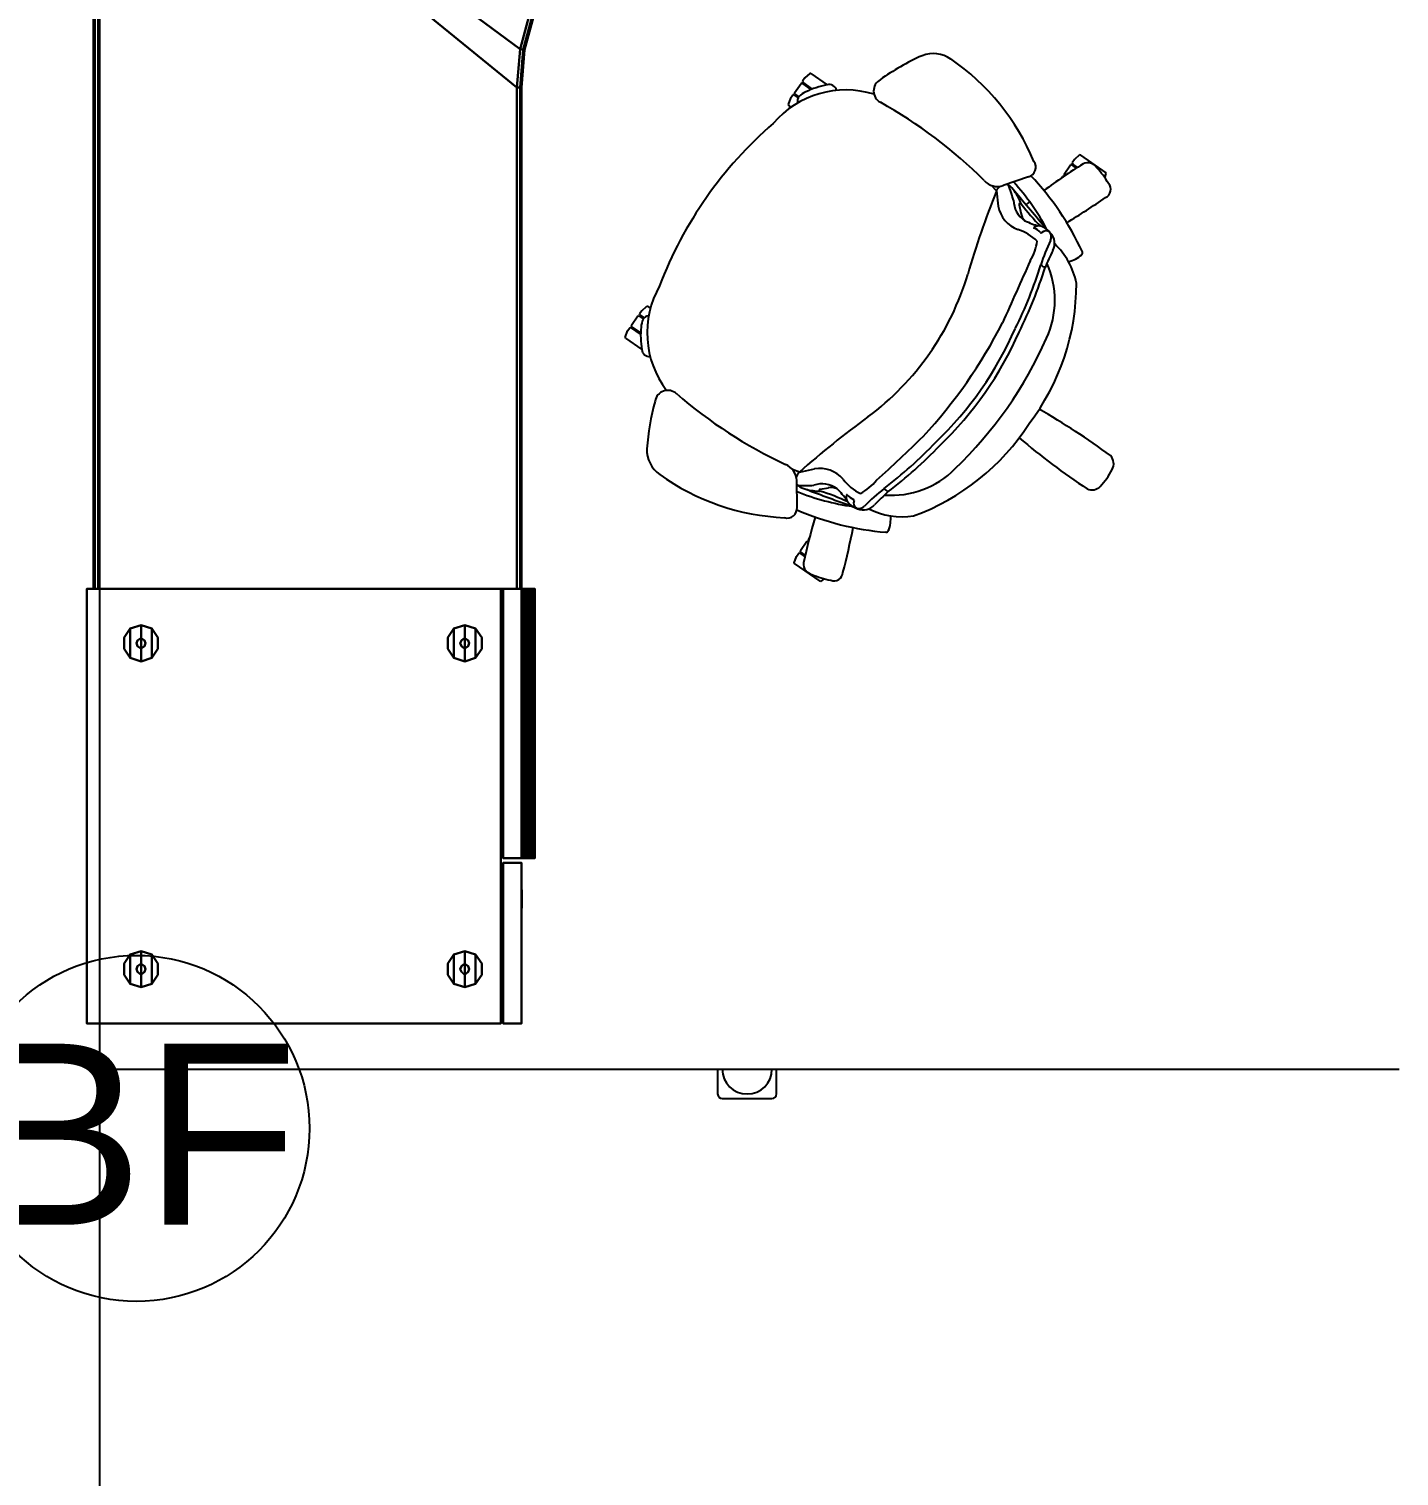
# Model space of a CAD drawing. Header units: inches. Extents: x 23 to 6400, y -2214 to 4412.
# Drawn here: x 1860.8 to 1936.5, y 1270 to 1350 of the extents above; entities that cross this region are included whole.
import ezdxf
from ezdxf.enums import TextEntityAlignment as Align

# ---------------------------------------------------------------- set-up
doc = ezdxf.new("R2010")
doc.units = ezdxf.units.IN
doc.header["$LTSCALE"] = 96
doc.header["$MEASUREMENT"] = 0
doc.layers.add('A-FURN-EXIST', color=33, linetype='Continuous')
doc.layers.add('A-Powr-Exst', color=15, linetype='Continuous')
doc.styles.add('OTJ_Title1', font='swiss.ttf')

# ---------------------------------------------------------------- blocks, each defined once
blk = doc.blocks.new('A$C39A66B45')
blk.add_circle((16.79, 9.555), 9.555)
at = {"color": 0, "linetype": 'ByBlock', "lineweight": -2, "style": 'OTJ_Title1', "flags": 8}
blk.add_attdef('CODE', text='', height=8, dxfattribs=at).set_placement((16.79, 9.233), align=Align.MIDDLE)
blk = doc.blocks.new('A$C1C1D4BE0 (5)')
at = {"color": 0}
for p, q in [((246.566, 95.647, -27.25), (246.566, 23.647, -27.25)), ((286.94, 66.365), (286.308, 65.462)), ((286.94, 66.365), (286.978, 66.381)), ((286.978, 66.381), (287.332, 66.244)), ((287.145, 65.523), (287.522, 66.062)), ((287.226, 65.521), (287.577, 66.021)), ((287.332, 66.244), (287.512, 66.117)), ((287.512, 66.117), (287.522, 66.062)), ((287.577, 66.021), (287.632, 66.031)), ((288.148, 65.671), (287.632, 66.031)), ((288.157, 65.615), (287.994, 65.381)), ((288.214, 65.577), (288.047, 65.338)), ((288.148, 65.671), (288.157, 65.615)), ((288.214, 65.577), (288.27, 65.587)), ((288.45, 65.461), (288.27, 65.587)), ((287.15, 65.531), (287.163, 65.523)), ((287.546, 65.5), (287.545, 65.501)), ((288.45, 65.461), (288.7, 65.176)), ((288.593, 64.986), (288.697, 65.134)), ((288.7, 65.176), (288.697, 65.134)), ((244.941, 61.022, -27.25), (244.941, 58.272, -27.25)), ((246.566, 61.272, -27.25), (245.191, 61.272, -27.25)), ((246.566, 61.272, -27.25), (246.566, 61.022, -27.25)), ((245.191, 58.022, -27.25), (246.566, 58.022, -27.25)), ((246.566, 58.272, -27.25), (246.566, 58.022, -27.25)), ((274.49, 57.039), (273.503, 55.63)), ((274.49, 57.039), (274.528, 57.056)), ((274.528, 57.056), (274.881, 56.918)), ((274.881, 56.918), (275.062, 56.792)), ((275.062, 56.792), (275.071, 56.736)), ((277.59, 56.89), (279.067, 56.904)), ((279.528, 56.759), (279.674, 57.137)), ((279.528, 56.759), (279.72, 55.932)), ((299.692, 57.214), (299.796, 57.363)), ((299.834, 57.38), (299.796, 57.363)), ((300.187, 57.242), (299.834, 57.38)), ((300.187, 57.242), (300.368, 57.116)), ((300.377, 57.06), (300.21, 56.821)), ((300.432, 57.02), (300.269, 56.786)), ((300.377, 57.06), (300.368, 57.116)), ((300.488, 57.03), (300.432, 57.02)), ((300.488, 57.03), (301.003, 56.669)), ((274.872, 56.451), (275.071, 56.736)), ((274.944, 56.435), (275.126, 56.696)), ((275.126, 56.696), (275.182, 56.706)), ((275.697, 56.345), (275.182, 56.706)), ((275.707, 56.289), (275.687, 56.26)), ((275.697, 56.345), (275.707, 56.289)), ((275.739, 56.247), (275.819, 56.261)), ((275.897, 56.206), (275.819, 56.261)), ((278.593, 56.404), (278.593, 56.404)), ((300.533, 56.406), (300.535, 56.405)), ((300.663, 56.113), (301.013, 56.613)), ((300.698, 56.045), (300.686, 56.054)), ((300.692, 56.037), (301.07, 56.575)), ((301.553, 56.133), (300.921, 55.23)), ((301.013, 56.613), (301.003, 56.669)), ((301.125, 56.585), (301.07, 56.575)), ((301.306, 56.459), (301.125, 56.585)), ((301.556, 56.174), (301.306, 56.459)), ((301.553, 56.133), (301.556, 56.174)), ((273.501, 55.588), (273.503, 55.63)), ((273.648, 55.39), (273.501, 55.588)), ((278.602, 55.616), (278.671, 55.16)), ((276.216, 51.97), (276.216, 51.978)), ((276.307, 51.836), (276.29, 51.844)), ((295.062, 45.882), (294.219, 45.78)), ((295.062, 45.882), (295.367, 46.149)), ((295.048, 44.882), (295.048, 44.882)), ((295.848, 44.106), (295.356, 45.499)), ((294.305, 44.621), (293.853, 44.53)), ((295.784, 42.281), (295.862, 42.227)), ((295.877, 42.146), (295.862, 42.227)), ((295.927, 42.131), (295.907, 42.102)), ((295.983, 42.141), (295.927, 42.131)), ((295.983, 42.141), (296.498, 41.78)), ((296.326, 41.464), (296.508, 41.724)), ((296.365, 41.402), (296.564, 41.686)), ((296.508, 41.724), (296.498, 41.78)), ((296.62, 41.696), (296.564, 41.686)), ((296.8, 41.57), (296.62, 41.696)), ((297.051, 41.285), (296.8, 41.57)), ((297.048, 41.244), (296.061, 39.834)), ((297.048, 41.244), (297.051, 41.285)), ((295.786, 39.888), (296.023, 39.818)), ((296.023, 39.818), (296.061, 39.834))]:
    blk.add_line(p, q, dxfattribs=at)
at = {"color": 0, "linetype": 'Continuous'}
for p, q in [((287.546, 65.5), (287.545, 65.501)), ((287.545, 65.501), (287.545, 65.501)), ((287.545, 65.501), (287.545, 65.501)), ((278.593, 56.404), (278.593, 56.404)), ((278.593, 56.404), (278.593, 56.404)), ((278.593, 56.404), (278.593, 56.404)), ((300.533, 56.406), (300.534, 56.406)), ((300.534, 56.406), (300.535, 56.406)), ((300.535, 56.406), (300.535, 56.405)), ((276.216, 51.975), (276.216, 51.978)), ((276.216, 51.973), (276.216, 51.975)), ((276.216, 51.97), (276.216, 51.973)), ((276.296, 51.841), (276.29, 51.844)), ((276.301, 51.838), (276.296, 51.841)), ((276.307, 51.836), (276.301, 51.838)), ((295.048, 44.882), (295.048, 44.882)), ((295.048, 44.882), (295.048, 44.882)), ((295.048, 44.882), (295.048, 44.882))]:
    blk.add_line(p, q, dxfattribs=at)
blk.add_lwpolyline([(328.671, 95.402), (108.566, 95.402), (108.566, 103.357), (328.671, 103.357)], close=True)
at = {"color": 0}
for centre, radius, start, end in [((280.778, 63.5), 1.683, 88.34126, 144.83062), ((279.87, 51.821), 13.395, 74.46352, 85.90435), ((287.231, 59.925), 5.24, 60.28742, 127.37927), ((286.338, 65.046), 0.418, 94.06432, 186.28687), ((287.078, 60.673), 4.85, 84.47333, 99.12498), ((287.478, 64.3), 1.201, 65.59573, 86.76263), ((287.757, 65.039), 0.417, 5.77378, 58.57276), ((289.805, 57.013), 12.799, 144.3542, 177.44649), ((283.344, 64.027), 0.708, 317.60157, 80.77704), ((281.871, 43.575), 22.366, 40.84233, 69.15759), ((303.808, 46.32), 26.353, 139.17109, 154.82623), ((245.191, 61.022, -27.25), 0.25, 90.00001, 180), ((246.566, 59.647, -27.25), 1.375, 90.00001, 270), ((245.191, 58.272, -27.25), 0.25, 180, 270), ((277.547, 57.436), 0.548, 164.40721, 274.41413), ((295.403, 54.204), 5.24, 342.62122, 49.71258), ((291.705, 50.707), 15.541, 156.52746, 175.30846), ((290.808, 51.935), 13.306, 158.17886, 171.89556), ((279.804, 56.131), 1.242, 145.00333, 167.32539), ((279.112, 56.399), 0.55, 115.87667, 126.15539), ((326.914, 57.528), 48.132, 180.81466, 181.8651), ((279.036, 57.896), 0.992, 271.78372, 338.34298), ((279.112, 56.399), 0.55, 40.86539, 74.47459), ((242.817, 23.967), 49.224, 36.10183, 41.77212), ((300.028, 56.447), 0.417, 51.42724, 104.22622), ((299.429, 55.932), 1.201, 23.23737, 44.40427), ((278.169, 54.183), 4.68, 156.29295, 169.56264), ((274.46, 55.939), 0.59, 84.54606, 167.77584), ((269.039, 29.749), 27.332, 72.95501, 78.43902), ((390.441, 13.82), 119.68, 159.15687, 160.47244), ((281.424, 55.61), 2.941, 164.34548, 179.68864), ((277.531, 55.502), 1.356, 322.54906, 19.76931), ((296.158, 54.315), 4.85, 10.87502, 25.52667), ((269.531, 58.205), 9.316, 333.74403, 343.92911), ((278.542, 55.606), 0.0616, 10.12697, 160.47246), ((278.001, 55.003), 0.688, 331.84478, 13.24311), ((278.015, 55.654), 1.728, 310.95658, 9.23553), ((300.52, 55.115), 0.418, 283.71313, 15.93568), ((274.028, 54.848), 0.496, 158.40529, 265.14498), ((285.253, 98.346), 45.413, 255.63553, 258.85296), ((276.017, 57.088), 3.539, 303.4698, 317.06147), ((280.731, 52.248), 2.632, 126.99914, 154.45456), ((278.244, 53.218), 0.8, 155.52848, 229.86447), ((278.401, 53.303), 0.919, 145.42143, 164.43788), ((278.036, 53.503), 0.512, 168.47371, 221.23208), ((277.83, 53.42), 0.348, 67.76181, 147.99196), ((278.401, 53.361), 0.887, 125.43187, 148.50812), ((278.138, 53.782), 0.393, 69.77512, 129.84132), ((277.978, 53.789), 0.0489, 251.03864, 330.39207), ((278.84, 53.423), 0.888, 128.40744, 157.34825), ((278.267, 54.129), 0.023, 334.06067, 73.23223), ((281.224, 51.086), 4.15, 153.65985, 188.69344), ((270.162, 45.458), 10.747, 38.07504, 45.82117), ((280.904, 54.75), 2.891, 208.22249, 231.06484), ((294.823, 62.072), 15.249, 216.64423, 253.35799), ((276.358, 51.969), 0.142, 177.88402, 248.83989), ((267.492, 42.069), 14.691, 41.838, 45.83022), ((283.197, 51.675), 4.942, 175.63993, 225.20449), ((277.904, 52.513), 0.835, 309.5676, 329.22622), ((298.773, 67.61), 25.437, 217.6106, 226.28059), ((333.121, 100.858), 72.512, 221.82647, 224.62008), ((276.948, 65.127), 26.353, 315.17377, 330.82891), ((300.586, 51.954), 0.708, 29.22296, 152.39843), ((290.305, 44.515), 13.395, 24.09565, 35.53648), ((276.948, 53.449), 1.735, 248.3236, 275.7926), ((298.588, 67.392), 25.437, 217.6106, 226.28059), ((289.056, 54.755), 12.685, 199.7991, 237.38189), ((300.403, 70.283), 27.775, 227.13499, 242.96237), ((300.969, 49.362), 1.683, 325.16938, 21.65874), ((295.194, 62.602), 19.649, 223.77742, 246.22258), ((295.379, 62.82), 19.649, 223.77742, 246.22258), ((296.164, 63.986), 22.82, 223.8813, 246.11901), ((291.785, 55.626), 12.799, 292.55351, 325.6458), ((276.804, 0.169), 49.224, 68.22788, 73.89817), ((296.298, 45.809), 0.992, 131.65702, 198.21628), ((294.541, 44.082), 1.728, 100.76447, 159.04342), ((294.866, 45.368), 0.55, 35.52542, 69.13461), ((297.651, 65.257), 22.822, 243.47088, 253.00478), ((-287.258, -1248.179), 1415.763, 65.883562, 66.035768), ((286.671, 54.832), 13.306, 298.10444, 311.82114), ((216.778, 135.42), 119.68, 309.52756, 310.84313), ((294.564, 43.576), 1.356, 90.23069, 147.45094), ((293.334, 47.271), 2.941, 290.31136, 305.65452), ((279.577, 90.673), 48.132, 288.1349, 289.18534), ((294.377, 45.927), 1.242, 302.67461, 324.99667), ((294.866, 45.368), 0.55, 343.84461, 354.12333), ((312.204, 18.513), 40.357, 139.69157, 146.36183), ((289.92, 54.151), 12.685, 232.61811, 270.2009), ((298.535, 67.429), 25.437, 243.71941, 252.3894), ((292.703, 46.487), 2.891, 238.93516, 261.77751), ((285.21, 55.254), 15.541, 294.69154, 313.47254), ((290.411, 45.47), 2.632, 315.54544, 343.00086), ((299.84, 36.983), 9.316, 126.07089, 136.25597), ((296.572, 42.696), 3.539, 152.93853, 166.5302), ((293.934, 43.846), 0.688, 96.75689, 138.15522), ((273.268, 26.788), 27.332, 39.15629, 39.68712), ((294.315, 44.561), 0.0616, 309.52754, 99.87303), ((296.376, 44.252), 0.548, 195.58587, 305.59279), ((247.947, 63.506), 40.357, 323.63817, 330.30843), ((285.374, 29.547), 14.691, 64.16978, 68.162), ((291.627, 42.904), 0.835, 140.77378, 160.4324), ((287.646, 33.216), 10.747, 64.17883, 71.92496), ((292.801, 43.41), 0.0489, 139.60793, 218.96136), ((292.505, 43.145), 0.348, 322.00804, 42.23819), ((292.162, 44.094), 0.888, 312.65175, 341.59256), ((292.255, 43.66), 0.887, 321.49188, 344.56813), ((293.021, 43.798), 0.023, 36.76777, 135.93933), ((292.74, 43.558), 0.393, 340.15868, 40.22488), ((273.268, 26.788), 27.332, 31.56098, 37.04499), ((289.03, 47.591), 4.942, 244.79551, 294.36007), ((289.151, 45.535), 4.15, 281.30656, 316.34015), ((292.174, 43.464), 0.8, 240.13553, 314.47152), ((292.512, 43.367), 0.512, 248.76792, 301.52629), ((292.199, 43.641), 0.919, 305.56212, 324.57857), ((292.834, 42.325), 1.735, 194.2074, 221.6764), ((332.183, 65.485), 45.413, 211.14704, 214.36447), ((279.198, 40.608), 0.648, 156.23818, 224.73449), ((291.647, 41.276), 0.151, 223.70885, 291.22984), ((296.025, 40.84), 0.59, 302.22416, 25.45394), ((281.662, 43.276), 4.28, 226.89021, 242.29755), ((293.106, 43.724), 4.68, 300.43736, 313.70705), ((279.996, 40.06), 0.658, 240.57802, 313.10974), ((295.147, 40.06), 0.496, 204.85502, 311.59471)]:
    blk.add_arc(centre, radius, start, end, dxfattribs=at)
at = {"color": 0, "flags": 1}
for tag, p, height, rotation in [('CAPPN', (246.566, 175.112, 27.25), 0.001, 180), ('CAPMG', (246.566, 175.112, 27.25), 0.001, 180), ('CAPMC', (246.566, 175.112, 27.25), 0.001, 180), ('CAPQT', (246.566, 175.112, 27.25), 0.001, 180), ('CAPDH', (246.566, 175.112, 27.25), 0.001, 180), ('CAPGC', (246.566, 175.112, 27.25), 0.001, 180), ('CAPPN', (345.797, 144.907, 28.25), 0.001, 239.73323), ('CAPMG', (345.797, 144.907, 28.25), 0.001, 239.73323), ('CAPMC', (345.797, 144.907, 28.25), 0.001, 239.73323), ('CAPDH', (345.797, 144.907, 28.25), 0.001, 239.73323), ('CAPGC', (345.797, 144.907, 28.25), 0.001, 239.73323), ('CAPQT', (345.797, 144.907, 28.25), 0.001, 239.73323), ('CAPPN', (246.566, 103.112, 27.25), 0.001, 180), ('CAPMG', (246.566, 103.112, 27.25), 0.001, 180), ('CAPMC', (246.566, 103.112, 27.25), 0.001, 180), ('CAPQT', (246.566, 103.112, 27.25), 0.001, 180), ('CAPDH', (246.566, 103.112, 27.25), 0.001, 180), ('CAPGC', (246.566, 103.112, 27.25), 0.001, 180), ('CAPTG', (272.889, 103.264), 2.5, 180), ('CAPPN', (272.889, 103.264), 0.001, 180), ('CAPMG', (272.889, 103.264), 0.001, 180), ('CAPMC', (272.889, 103.264), 0.001, 180), ('CAPQT', (272.889, 103.264), 0.001, 180), ('CAPDH', (272.889, 103.264), 0.001, 180), ('CAPGC', (272.889, 103.264), 0.001, 180), ('CAPPN', (246.566, 95.647, -27.25), 0.001, 270), ('CAPMG', (246.566, 95.647, -27.25), 0.001, 270), ('CAPMC', (246.566, 95.647, -27.25), 0.001, 270), ('CAPQT', (246.566, 95.647, -27.25), 0.001, 270), ('CAPDH', (246.566, 95.647, -27.25), 0.001, 270), ('CAPGC', (246.566, 95.647, -27.25), 0.001, 270), ('CAPPN', (351.907, 58.005, 28.25), 0.001, 120), ('CAPMG', (351.907, 58.005, 28.25), 0.001, 120), ('CAPMC', (351.907, 58.005, 28.25), 0.001, 120), ('CAPQT', (351.907, 58.005, 28.25), 0.001, 120), ('CAPDH', (351.907, 58.005, 28.25), 0.001, 120), ('CAPGC', (351.907, 58.005, 28.25), 0.001, 120), ('CAPPN', (364.149, 37.203), 0.001, 120.80365), ('CAPMG', (364.149, 37.203), 0.001, 120.80365), ('CAPMC', (364.149, 37.203), 0.001, 120.80365), ('CAPQT', (364.149, 37.203), 0.001, 120.80365), ('CAPDH', (364.149, 37.203), 0.001, 120.80365), ('CAPGC', (364.149, 37.203), 0.001, 120.80365), ('CAPPN', (358.55, 33.971), 0.001, 119.19635), ('CAPMG', (358.55, 33.971), 0.001, 119.19635), ('CAPMC', (358.55, 33.971), 0.001, 119.19635), ('CAPDH', (358.55, 33.971), 0.001, 119.19635), ('CAPGC', (358.55, 33.971), 0.001, 119.19635), ('CAPQT', (358.55, 33.971), 0.001, 119.19635)]:
    blk.add_attdef(tag, p, '', height=height, rotation=rotation, dxfattribs=at)
for tag, p, height in [('CAPTG', (249.083, 96.112), 2.5), ('CAPTG', (273.083, 96.112, 28.25), 2.5), ('CAPPN', (249.083, 96.112), 0.001), ('CAPMG', (249.083, 96.112), 0.001), ('CAPMC', (249.083, 96.112), 0.001), ('CAPQT', (249.083, 96.112), 0.001), ('CAPDH', (249.083, 96.112), 0.001), ('CAPGC', (249.083, 96.112), 0.001), ('CAPPN', (273.083, 96.112, 28.25), 0.001), ('CAPMG', (273.083, 96.112, 28.25), 0.001), ('CAPMC', (273.083, 96.112, 28.25), 0.001), ('CAPQT', (273.083, 96.112, 28.25), 0.001), ('CAPDH', (273.083, 96.112, 28.25), 0.001), ('CAPGC', (273.083, 96.112, 28.25), 0.001)]:
    blk.add_attdef(tag, p, '', height=height, dxfattribs=at)
at = {"color": 0}
mesh = blk.add_polyface(dxfattribs=at)
corners = [(249.083, 96.112, 63.531), (273.083, 96.112, 63.531), (273.083, 96.112, 0.5), (249.083, 96.112, 0.5), (249.083, 73.237, 63.531), (273.083, 73.237, 63.531), (273.083, 73.237, 0.5), (249.083, 73.237, 0.5)]
mesh.append_faces([[corners[k] for k in face] for face in [(0, 1, 2, 3), (0, 4, 5, 1), (6, 2, 1, 5), (4, 0, 3, 7), (4, 7, 6, 5), (7, 3, 2, 6)]], dxfattribs={"color": 0})
mesh = blk.add_polyface(dxfattribs=at)
corners = [(273.083, 72.112, 28), (273.083, 72.185, 28.177), (273.083, 72.185, 27.073), (273.083, 72.112, 27.25), (273.083, 72.362, 27), (273.083, 72.362, 28.25), (302.859, 71.93, 28), (300.775, 72.112, 28), (300.775, 72.112, 27.25), (302.859, 71.93, 27.25), (304.879, 71.388, 28), (304.879, 71.388, 27.25), (306.775, 70.504, 27.25), (306.775, 70.504, 28), (308.488, 69.305, 27.25), (308.488, 69.305, 28), (309.967, 67.825, 27.25), (309.967, 67.825, 28), (311.167, 66.112, 27.25), (311.167, 66.112, 28), (325.076, 42.168, 28.177), (325.076, 42.168, 27.073), (325.229, 42.256, 27), (325.229, 42.256, 28.25), (325.012, 42.131, 28), (325.012, 42.131, 27.25), (345.472, 53.944, 28), (345.409, 53.907, 28.177), (345.409, 53.907, 27.073), (345.472, 53.944, 27.25), (345.256, 53.819, 27), (345.256, 53.819, 28.25), (321.539, 95.035, 28), (321.909, 94.665, 28), (321.909, 94.665, 27.25), (321.539, 95.035, 27.25), (321.111, 95.335, 28), (321.111, 95.335, 27.25), (320.637, 95.556, 27.25), (320.637, 95.556, 28), (320.132, 95.691, 27.25), (320.132, 95.691, 28), (319.611, 95.737, 27.25), (319.611, 95.737, 28), (322.209, 94.237, 28), (322.209, 94.237, 27.25), (273.083, 95.664, 28.177), (273.083, 95.664, 27.073), (273.083, 95.487, 27), (273.083, 95.487, 28.25), (273.083, 95.737, 28), (273.083, 95.737, 27.25), (321.074, 95.272, 27.073), (320.612, 95.487, 27.073), (320.119, 95.619, 27.073), (319.611, 95.664, 27.073), (321.492, 94.979, 27.073), (321.853, 94.618, 27.073), (322.145, 94.2, 27.073), (306.811, 70.568, 27.073), (308.535, 69.361, 27.073), (310.023, 67.873, 27.073), (311.23, 66.149, 27.073), (302.871, 72.002, 27.073), (304.904, 71.457, 27.073), (300.775, 72.185, 27.073), (320.986, 95.119, 27), (320.551, 95.321, 27), (320.088, 95.445, 27), (319.611, 95.487, 27), (321.378, 94.844, 27), (321.717, 94.505, 27), (321.992, 94.112, 27), (310.159, 67.986, 27), (308.649, 69.496, 27), (311.384, 66.237, 27), (306.9, 70.721, 27), (304.964, 71.623, 27), (302.902, 72.176, 27), (300.775, 72.362, 27), (321.853, 94.618, 28.177), (322.145, 94.2, 28.177), (321.492, 94.979, 28.177), (321.074, 95.272, 28.177), (320.612, 95.487, 28.177), (320.119, 95.619, 28.177), (319.611, 95.664, 28.177), (308.535, 69.361, 28.177), (310.023, 67.873, 28.177), (306.811, 70.568, 28.177), (311.23, 66.149, 28.177), (302.871, 72.002, 28.177), (304.904, 71.457, 28.177), (300.775, 72.185, 28.177), (320.551, 95.321, 28.25), (320.986, 95.119, 28.25), (320.088, 95.445, 28.25), (319.611, 95.487, 28.25), (321.717, 94.505, 28.25), (321.992, 94.112, 28.25), (321.378, 94.844, 28.25), (310.159, 67.986, 28.25), (308.649, 69.496, 28.25), (311.384, 66.237, 28.25), (306.9, 70.721, 28.25), (302.902, 72.176, 28.25), (304.964, 71.623, 28.25), (300.775, 72.362, 28.25)]
mesh.append_faces([[corners[k] for k in face] for face in [(6, 7, 8, 9), (10, 6, 9, 11), (10, 11, 12, 13), (13, 12, 14, 15), (15, 14, 16, 17), (17, 16, 18, 19), (0, 3, 8, 7), (18, 25, 24, 19), (32, 33, 34, 35), (36, 32, 35, 37), (36, 37, 38, 39), (39, 38, 40, 41), (41, 40, 42, 43), (33, 44, 45, 34), (42, 51, 50, 43), (26, 29, 45, 44), (38, 37, 52, 53), (40, 38, 53, 54), (42, 40, 54, 55), (37, 35, 56, 52), (35, 34, 57, 56), (34, 45, 58, 57), (42, 55, 47, 51), (14, 12, 59, 60), (16, 14, 60, 61), (18, 16, 61, 62), (11, 9, 63, 64), (9, 8, 65, 63), (11, 64, 59, 12), (2, 65, 8, 3), (18, 62, 21, 25), (28, 58, 45, 29), (53, 52, 66, 67), (54, 53, 67, 68), (55, 54, 68, 69), (52, 56, 70, 66), (56, 57, 71, 70), (57, 58, 72, 71), (55, 69, 48, 47), (73, 61, 60, 74), (61, 73, 75, 62), (60, 59, 76, 74), (77, 64, 63, 78), (78, 63, 65, 79), (64, 77, 76, 59), (4, 79, 65, 2), (62, 75, 22, 21), (30, 72, 58, 28), (80, 81, 44, 33), (82, 80, 33, 32), (83, 82, 32, 36), (84, 83, 36, 39), (85, 84, 39, 41), (86, 85, 41, 43), (46, 86, 43, 50), (87, 15, 17, 88), (89, 13, 15, 87), (88, 17, 19, 90), (91, 6, 10, 92), (91, 93, 7, 6), (92, 10, 13, 89), (7, 93, 1, 0), (20, 90, 19, 24), (44, 81, 27, 26), (94, 95, 83, 84), (96, 94, 84, 85), (97, 96, 85, 86), (98, 99, 81, 80), (100, 98, 80, 82), (95, 100, 82, 83), (49, 97, 86, 46), (88, 101, 102, 87), (101, 88, 90, 103), (104, 89, 87, 102), (105, 91, 92, 106), (105, 107, 93, 91), (106, 92, 89, 104), (93, 107, 5, 1), (23, 103, 90, 20), (81, 99, 31, 27)]], dxfattribs={"color": 0})
mesh.append_faces([[corners[k] for k in face] for face in [(21, 20, 24, 25), (47, 46, 50, 51)]], dxfattribs={"vtx0": -1, "color": 0})
mesh.append_faces([[corners[k] for k in face] for face in [(20, 21, 22, 23), (23, 22, 30, 31), (46, 47, 48, 49)]], dxfattribs={"vtx0": -1, "vtx2": -1, "color": 0})
mesh.append_faces([[corners[k] for k in face] for face in [(0, 1, 2, 3), (26, 27, 28, 29)]], dxfattribs={"vtx1": -1, "color": 0})
mesh.append_faces([[corners[k] for k in face] for face in [(4, 2, 1, 5), (30, 28, 27, 31), (48, 4, 5, 49)]], dxfattribs={"vtx1": -1, "vtx3": -1, "color": 0})
mesh = blk.add_polyface(dxfattribs=at)
corners = [(311.384, 66.237, 27), (321.992, 94.112, 27), (345.256, 53.819, 27), (325.229, 42.256, 27), (320.986, 95.119, 27), (306.9, 70.721, 27), (304.964, 71.623, 27), (320.551, 95.321, 27), (302.902, 72.176, 27), (320.088, 95.445, 27), (300.775, 72.362, 27), (319.611, 95.487, 27), (273.083, 95.487, 27), (273.083, 72.362, 27), (321.378, 94.844, 27), (308.649, 69.496, 27), (321.717, 94.505, 27), (310.159, 67.986, 27)]
mesh.append_faces([[corners[k] for k in face] for face in [(0, 1, 2, 3)]], dxfattribs={"vtx0": -1, "color": 0})
mesh.append_faces([[corners[k] for k in face] for face in [(4, 5, 6, 7), (8, 9, 7, 6), (9, 8, 10, 11), (5, 4, 14, 15), (15, 14, 16, 17), (1, 0, 17, 16)]], dxfattribs={"vtx0": -1, "vtx2": -1, "color": 0})
mesh.append_faces([[corners[k] for k in face] for face in [(12, 11, 10, 13)]], dxfattribs={"vtx1": -1, "color": 0})
mesh = blk.add_polyface(dxfattribs=at)
corners = [(321.992, 94.112, 28.25), (311.384, 66.237, 28.25), (325.229, 42.256, 28.25), (345.256, 53.819, 28.25), (310.159, 67.986, 28.25), (321.717, 94.505, 28.25), (321.378, 94.844, 28.25), (308.649, 69.496, 28.25), (304.964, 71.623, 28.25), (306.9, 70.721, 28.25), (320.986, 95.119, 28.25), (320.551, 95.321, 28.25), (320.088, 95.445, 28.25), (302.902, 72.176, 28.25), (300.775, 72.362, 28.25), (319.611, 95.487, 28.25), (273.083, 72.362, 28.25), (273.083, 95.487, 28.25)]
mesh.append_faces([[corners[k] for k in face] for face in [(0, 1, 2, 3)]], dxfattribs={"vtx0": -1, "color": 0})
mesh.append_faces([[corners[k] for k in face] for face in [(16, 14, 15, 17)]], dxfattribs={"vtx1": -1, "color": 0})
mesh.append_faces([[corners[k] for k in face] for face in [(4, 1, 0, 5), (5, 6, 7, 4), (8, 9, 10, 11), (11, 12, 13, 8), (14, 13, 12, 15), (6, 10, 9, 7)]], dxfattribs={"vtx1": -1, "vtx3": -1, "color": 0})
mesh = blk.add_polyface(dxfattribs=at)
corners = [(251.271, 92.518), (251.271, 92.518, 0.125), (251.083, 93.112, 0.125), (251.083, 93.112), (251.271, 93.706, 0.125), (251.271, 93.706), (252.396, 94.05), (252.396, 94.05, 0.125), (252.896, 93.706, 0.125), (252.896, 93.706), (251.771, 94.05), (251.771, 94.05, 0.125), (253.083, 93.112), (253.083, 93.112, 0.125), (252.896, 92.518, 0.125), (252.896, 92.518), (252.396, 92.175), (252.396, 92.175, 0.125), (251.771, 92.175, 0.125), (251.771, 92.175)]
mesh.append_faces([[corners[k] for k in face] for face in [(0, 1, 2, 3), (3, 2, 4, 5), (6, 7, 8, 9), (10, 11, 7, 6), (12, 13, 14, 15), (9, 8, 13, 12), (16, 17, 18, 19), (15, 14, 17, 16), (5, 4, 11, 10), (19, 18, 1, 0)]], dxfattribs={"color": 0})
mesh.append_faces([[corners[k] for k in face] for face in [(4, 8, 7, 11)]], dxfattribs={"vtx0": -1, "color": 0})
mesh.append_faces([[corners[k] for k in face] for face in [(2, 13, 8, 4)]], dxfattribs={"vtx0": -1, "vtx2": -1, "color": 0})
mesh.append_faces([[corners[k] for k in face] for face in [(2, 1, 14, 13)]], dxfattribs={"vtx1": -1, "vtx3": -1, "color": 0})
mesh.append_faces([[corners[k] for k in face] for face in [(1, 18, 17, 14)]], dxfattribs={"vtx3": -1, "color": 0})
mesh = blk.add_polyface(dxfattribs=at)
corners = [(269.271, 92.518), (269.271, 92.518, 0.125), (269.083, 93.112, 0.125), (269.083, 93.112), (269.271, 93.706), (269.271, 93.706, 0.125), (269.771, 94.05, 0.125), (269.771, 94.05), (269.771, 92.175), (269.771, 92.175, 0.125), (270.396, 94.05), (270.396, 94.05, 0.125), (270.896, 93.706, 0.125), (270.896, 93.706), (271.083, 93.112), (271.083, 93.112, 0.125), (270.896, 92.518, 0.125), (270.896, 92.518), (270.396, 92.175, 0.125), (270.396, 92.175)]
mesh.append_faces([[corners[k] for k in face] for face in [(0, 1, 2, 3), (4, 5, 6, 7), (3, 2, 5, 4), (8, 9, 1, 0), (10, 11, 12, 13), (14, 15, 16, 17), (13, 12, 15, 14), (17, 16, 18, 19), (7, 6, 11, 10), (19, 18, 9, 8)]], dxfattribs={"color": 0})
mesh.append_faces([[corners[k] for k in face] for face in [(5, 12, 11, 6)]], dxfattribs={"vtx0": -1, "color": 0})
mesh.append_faces([[corners[k] for k in face] for face in [(2, 15, 12, 5)]], dxfattribs={"vtx0": -1, "vtx2": -1, "color": 0})
mesh.append_faces([[corners[k] for k in face] for face in [(2, 1, 16, 15)]], dxfattribs={"vtx1": -1, "vtx3": -1, "color": 0})
mesh.append_faces([[corners[k] for k in face] for face in [(1, 9, 18, 16)]], dxfattribs={"vtx3": -1, "color": 0})
mesh = blk.add_polyface(dxfattribs=at)
corners = [(252.333, 93.05, 0.125), (252.333, 93.175, 0.125), (252.333, 93.175, 0.5), (252.333, 93.05, 0.5), (251.927, 92.925, 0.5), (251.833, 93.05, 0.5), (251.833, 93.05, 0.125), (251.927, 92.925, 0.125), (251.833, 93.175, 0.5), (251.833, 93.175, 0.125), (252.24, 93.3, 0.125), (252.083, 93.362, 0.125), (252.083, 93.362, 0.5), (252.24, 93.3, 0.5), (251.927, 93.3, 0.5), (251.927, 93.3, 0.125), (252.083, 92.862, 0.5), (252.083, 92.862, 0.125), (252.24, 92.925, 0.125), (252.24, 92.925, 0.5)]
mesh.append_faces([[corners[k] for k in face] for face in [(0, 1, 2, 3), (4, 5, 6, 7), (5, 8, 9, 6), (10, 11, 12, 13), (14, 12, 11, 15), (8, 14, 15, 9), (16, 4, 7, 17), (17, 18, 19, 16), (1, 10, 13, 2), (18, 0, 3, 19)]], dxfattribs={"color": 0})
mesh = blk.add_polyface(dxfattribs=at)
corners = [(270.333, 93.05, 0.125), (270.333, 93.175, 0.125), (270.333, 93.175, 0.5), (270.333, 93.05, 0.5), (270.24, 92.925, 0.125), (270.24, 92.925, 0.5), (270.24, 93.3, 0.125), (270.24, 93.3, 0.5), (269.833, 93.05, 0.5), (269.833, 93.175, 0.5), (269.833, 93.175, 0.125), (269.833, 93.05, 0.125), (269.927, 92.925, 0.5), (269.927, 92.925, 0.125), (269.927, 93.3, 0.5), (270.083, 93.362, 0.5), (270.083, 93.362, 0.125), (269.927, 93.3, 0.125), (270.083, 92.862, 0.5), (270.083, 92.862, 0.125)]
mesh.append_faces([[corners[k] for k in face] for face in [(0, 1, 2, 3), (4, 0, 3, 5), (1, 6, 7, 2), (8, 9, 10, 11), (12, 8, 11, 13), (14, 15, 16, 17), (9, 14, 17, 10), (18, 12, 13, 19), (6, 16, 15, 7), (19, 4, 5, 18)]], dxfattribs={"color": 0})
mesh = blk.add_polyface(dxfattribs=at)
corners = [(253.083, 75.237), (253.083, 75.237, 0.125), (252.896, 74.643, 0.125), (252.896, 74.643), (252.896, 75.831), (252.896, 75.831, 0.125), (252.396, 74.3, 0.125), (252.396, 74.3), (252.396, 76.175), (252.396, 76.175, 0.125), (251.771, 74.3), (251.771, 74.3, 0.125), (251.271, 74.643, 0.125), (251.271, 74.643), (251.083, 75.237), (251.083, 75.237, 0.125), (251.271, 75.831, 0.125), (251.271, 75.831), (251.771, 76.175, 0.125), (251.771, 76.175)]
mesh.append_faces([[corners[k] for k in face] for face in [(0, 1, 2, 3), (4, 5, 1, 0), (3, 2, 6, 7), (8, 9, 5, 4), (10, 11, 12, 13), (14, 15, 16, 17), (17, 16, 18, 19), (13, 12, 15, 14), (7, 6, 11, 10), (19, 18, 9, 8)]], dxfattribs={"color": 0})
mesh.append_faces([[corners[k] for k in face] for face in [(16, 5, 9, 18)]], dxfattribs={"vtx0": -1, "color": 0})
mesh.append_faces([[corners[k] for k in face] for face in [(15, 1, 5, 16)]], dxfattribs={"vtx0": -1, "vtx2": -1, "color": 0})
mesh.append_faces([[corners[k] for k in face] for face in [(15, 12, 2, 1)]], dxfattribs={"vtx1": -1, "vtx3": -1, "color": 0})
mesh.append_faces([[corners[k] for k in face] for face in [(12, 11, 6, 2)]], dxfattribs={"vtx3": -1, "color": 0})
mesh = blk.add_polyface(dxfattribs=at)
corners = [(271.083, 75.237), (271.083, 75.237, 0.125), (270.896, 74.643, 0.125), (270.896, 74.643), (270.896, 75.831), (270.896, 75.831, 0.125), (269.771, 74.3), (269.771, 74.3, 0.125), (269.271, 74.643, 0.125), (269.271, 74.643), (270.396, 74.3), (270.396, 74.3, 0.125), (269.083, 75.237), (269.083, 75.237, 0.125), (269.271, 75.831, 0.125), (269.271, 75.831), (269.771, 76.175, 0.125), (269.771, 76.175), (270.396, 76.175, 0.125), (270.396, 76.175)]
mesh.append_faces([[corners[k] for k in face] for face in [(0, 1, 2, 3), (4, 5, 1, 0), (6, 7, 8, 9), (10, 11, 7, 6), (12, 13, 14, 15), (15, 14, 16, 17), (17, 16, 18, 19), (9, 8, 13, 12), (3, 2, 11, 10), (19, 18, 5, 4)]], dxfattribs={"color": 0})
mesh.append_faces([[corners[k] for k in face] for face in [(14, 5, 18, 16)]], dxfattribs={"vtx0": -1, "color": 0})
mesh.append_faces([[corners[k] for k in face] for face in [(13, 1, 5, 14)]], dxfattribs={"vtx0": -1, "vtx2": -1, "color": 0})
mesh.append_faces([[corners[k] for k in face] for face in [(13, 8, 2, 1)]], dxfattribs={"vtx1": -1, "vtx3": -1, "color": 0})
mesh.append_faces([[corners[k] for k in face] for face in [(8, 7, 11, 2)]], dxfattribs={"vtx3": -1, "color": 0})
mesh = blk.add_polyface(dxfattribs=at)
corners = [(252.083, 74.987, 0.5), (251.927, 75.05, 0.5), (251.927, 75.05, 0.125), (252.083, 74.987, 0.125), (252.24, 75.05, 0.125), (252.24, 75.05, 0.5), (252.333, 75.175, 0.125), (252.333, 75.3, 0.125), (252.333, 75.3, 0.5), (252.333, 75.175, 0.5), (252.24, 75.425, 0.125), (252.24, 75.425, 0.5), (251.833, 75.175, 0.5), (251.833, 75.3, 0.5), (251.833, 75.3, 0.125), (251.833, 75.175, 0.125), (251.927, 75.425, 0.5), (251.927, 75.425, 0.125), (252.083, 75.487, 0.5), (252.083, 75.487, 0.125)]
mesh.append_faces([[corners[k] for k in face] for face in [(0, 1, 2, 3), (3, 4, 5, 0), (6, 7, 8, 9), (7, 10, 11, 8), (12, 13, 14, 15), (13, 16, 17, 14), (16, 18, 19, 17), (10, 19, 18, 11), (1, 12, 15, 2), (4, 6, 9, 5)]], dxfattribs={"color": 0})
mesh = blk.add_polyface(dxfattribs=at)
corners = [(270.083, 74.987, 0.5), (269.927, 75.05, 0.5), (269.927, 75.05, 0.125), (270.083, 74.987, 0.125), (270.24, 75.05, 0.125), (270.24, 75.05, 0.5), (270.333, 75.175, 0.125), (270.333, 75.3, 0.125), (270.333, 75.3, 0.5), (270.333, 75.175, 0.5), (270.24, 75.425, 0.125), (270.24, 75.425, 0.5), (269.833, 75.175, 0.5), (269.833, 75.3, 0.5), (269.833, 75.3, 0.125), (269.833, 75.175, 0.125), (269.927, 75.425, 0.5), (269.927, 75.425, 0.125), (270.083, 75.487, 0.5), (270.083, 75.487, 0.125)]
mesh.append_faces([[corners[k] for k in face] for face in [(0, 1, 2, 3), (3, 4, 5, 0), (6, 7, 8, 9), (7, 10, 11, 8), (12, 13, 14, 15), (13, 16, 17, 14), (16, 18, 19, 17), (10, 19, 18, 11), (1, 12, 15, 2), (4, 6, 9, 5)]], dxfattribs={"color": 0})
mesh = blk.add_polyface(dxfattribs=at)
corners = [(249.083, 73.112, 63.531), (249.083, 72.112, 63.531), (257.958, 72.112, 63.531), (257.958, 73.112, 63.531), (249.083, 72.112, 0.5), (257.958, 72.112, 0.5), (249.083, 73.112, 0.5), (257.958, 73.112, 0.5)]
mesh.append_faces([[corners[k] for k in face] for face in [(0, 1, 2, 3), (4, 5, 2, 1), (1, 0, 6, 4), (2, 5, 7, 3), (4, 6, 7, 5)]], dxfattribs={"color": 0})
mesh = blk.add_polyface(dxfattribs=at)
corners = [(273.083, 72.112, 47.375), (273.083, 71.956, 47.344), (273.083, 71.987, 47.094), (273.083, 72.112, 47.125), (273.083, 73.112, 47.125), (273.083, 73.112, 47.375), (258.208, 71.456, 46.938), (258.208, 71.425, 46.906), (258.208, 71.362, 47.031), (258.208, 71.362, 46.938), (258.208, 71.362, 46.969), (258.208, 71.706, 47.031), (258.208, 71.581, 47), (258.208, 71.487, 47.156), (258.208, 71.643, 47.219), (258.208, 71.831, 47.094), (258.208, 71.8, 47.281), (258.208, 71.987, 47.094), (258.208, 71.956, 47.344), (258.208, 72.112, 47.375), (258.208, 72.112, 47.125), (258.208, 73.112, 47.125), (258.208, 73.112, 47.375), (273.083, 71.425, 46.906), (273.083, 71.456, 46.938), (273.083, 71.362, 47.031), (273.083, 71.362, 46.969), (273.083, 71.362, 46.938), (273.083, 71.487, 47.156), (273.083, 71.581, 47), (273.083, 71.8, 47.281), (273.083, 71.643, 47.219), (273.083, 71.831, 47.094), (273.083, 71.706, 47.031)]
mesh.append_faces([[corners[k] for k in face] for face in [(9, 10, 8, 7), (25, 26, 27, 23), (6, 24, 23, 7), (7, 23, 27, 9), (0, 19, 18, 1), (28, 13, 8, 25), (20, 3, 2, 17), (17, 2, 32, 15), (15, 32, 33, 11), (11, 33, 29, 12), (12, 29, 24, 6), (21, 4, 3, 20), (19, 0, 5, 22)]], dxfattribs={"color": 0})
mesh.append_faces([[corners[k] for k in face] for face in [(0, 3, 4, 5), (31, 14, 13, 28)]], dxfattribs={"vtx0": -1, "color": 0})
mesh.append_faces([[corners[k] for k in face] for face in [(17, 18, 19, 20), (6, 8, 13, 12), (30, 16, 14, 31), (30, 32, 2, 1), (31, 33, 32, 30), (28, 29, 33, 31)]], dxfattribs={"vtx0": -1, "vtx2": -1, "color": 0})
mesh.append_faces([[corners[k] for k in face] for face in [(21, 20, 19, 22), (23, 24, 25, 25), (8, 10, 26, 25)]], dxfattribs={"vtx1": -1, "color": 0})
mesh.append_faces([[corners[k] for k in face] for face in [(0, 1, 2, 3), (11, 12, 13, 14), (15, 11, 14, 16), (17, 15, 16, 18), (28, 25, 24, 29)]], dxfattribs={"vtx1": -1, "vtx3": -1, "color": 0})
mesh.append_faces([[corners[k] for k in face] for face in [(9, 27, 26, 10), (1, 18, 16, 30)]], dxfattribs={"vtx2": -1, "color": 0})
mesh.append_faces([[corners[k] for k in face] for face in [(6, 7, 8, 8)]], dxfattribs={"vtx3": -1, "color": 0})
mesh = blk.add_polyface(dxfattribs=at)
corners = [(258.208, 73.112, 35.375), (258.208, 72.112, 35.375), (258.208, 72.112, 35.625), (258.208, 73.112, 35.625), (258.208, 71.987, 35.375), (258.208, 71.956, 35.594), (258.208, 71.831, 35.344), (258.208, 71.8, 35.531), (258.208, 71.456, 35.188), (258.208, 71.362, 35.313), (258.208, 71.487, 35.406), (258.208, 71.581, 35.25), (258.208, 71.362, 35.188), (258.208, 71.362, 35.25), (258.208, 71.425, 35.188), (258.208, 71.706, 35.313), (258.208, 71.643, 35.469), (273.083, 71.487, 35.406), (273.083, 71.362, 35.313), (273.083, 71.456, 35.188), (273.083, 71.581, 35.25), (273.083, 71.362, 35.25), (273.083, 71.362, 35.188), (273.083, 71.425, 35.188), (273.083, 71.706, 35.313), (273.083, 71.643, 35.469), (273.083, 71.831, 35.344), (273.083, 71.8, 35.531), (273.083, 72.112, 35.625), (273.083, 72.112, 35.375), (273.083, 73.112, 35.375), (273.083, 73.112, 35.625), (273.083, 71.956, 35.594), (273.083, 71.987, 35.375)]
mesh.append_faces([[corners[k] for k in face] for face in [(12, 13, 9, 14), (18, 21, 22, 23), (2, 28, 31, 3), (6, 26, 24, 15), (4, 33, 26, 6), (17, 10, 9, 18), (28, 2, 5, 32)]], dxfattribs={"color": 0})
mesh.append_faces([[corners[k] for k in face] for face in [(28, 29, 30, 31), (11, 20, 19, 8), (1, 29, 33, 4), (25, 16, 10, 17), (14, 23, 22, 12)]], dxfattribs={"vtx0": -1, "color": 0})
mesh.append_faces([[corners[k] for k in face] for face in [(4, 5, 2, 1), (8, 9, 10, 11), (17, 20, 24, 25), (25, 24, 26, 27), (27, 26, 33, 32), (27, 7, 16, 25)]], dxfattribs={"vtx0": -1, "vtx2": -1, "color": 0})
mesh.append_faces([[corners[k] for k in face] for face in [(0, 1, 2, 3), (23, 19, 18, 18), (9, 13, 21, 18)]], dxfattribs={"vtx1": -1, "color": 0})
mesh.append_faces([[corners[k] for k in face] for face in [(4, 6, 7, 5), (15, 11, 10, 16), (6, 15, 16, 7), (17, 18, 19, 20), (28, 32, 33, 29)]], dxfattribs={"vtx1": -1, "vtx3": -1, "color": 0})
mesh.append_faces([[corners[k] for k in face] for face in [(0, 30, 29, 1), (15, 24, 20, 11), (32, 5, 7, 27), (12, 22, 21, 13), (8, 19, 23, 14)]], dxfattribs={"vtx2": -1, "color": 0})
mesh.append_faces([[corners[k] for k in face] for face in [(8, 14, 9, 9)]], dxfattribs={"vtx3": -1, "color": 0})
mesh = blk.add_polyface(dxfattribs=at)
corners = [(258.208, 73.112, 23.625), (258.208, 72.112, 23.625), (258.208, 72.112, 23.875), (258.208, 73.112, 23.875), (258.208, 71.987, 23.625), (258.208, 71.956, 23.844), (258.208, 71.831, 23.594), (258.208, 71.8, 23.813), (258.208, 71.706, 23.563), (258.208, 71.643, 23.75), (258.208, 71.456, 23.438), (258.208, 71.362, 23.563), (258.208, 71.487, 23.656), (258.208, 71.581, 23.5), (258.208, 71.362, 23.438), (258.208, 71.362, 23.5), (258.208, 71.425, 23.438), (273.083, 71.487, 23.656), (273.083, 71.362, 23.563), (273.083, 71.456, 23.438), (273.083, 71.581, 23.5), (273.083, 71.362, 23.5), (273.083, 71.362, 23.438), (273.083, 71.425, 23.438), (273.083, 71.706, 23.563), (273.083, 71.643, 23.75), (273.083, 71.831, 23.594), (273.083, 71.8, 23.813), (273.083, 72.112, 23.875), (273.083, 72.112, 23.625), (273.083, 73.112, 23.625), (273.083, 73.112, 23.875), (273.083, 71.956, 23.844), (273.083, 71.987, 23.625)]
mesh.append_faces([[corners[k] for k in face] for face in [(14, 15, 11, 16), (18, 21, 22, 23), (2, 28, 31, 3), (6, 26, 24, 8), (4, 33, 26, 6), (17, 12, 11, 18), (25, 9, 12, 17), (27, 7, 9, 25)]], dxfattribs={"color": 0})
mesh.append_faces([[corners[k] for k in face] for face in [(28, 29, 30, 31), (13, 20, 19, 10), (1, 29, 33, 4), (32, 5, 7, 27), (16, 23, 22, 14)]], dxfattribs={"vtx0": -1, "color": 0})
mesh.append_faces([[corners[k] for k in face] for face in [(4, 5, 2, 1), (10, 11, 12, 13), (17, 20, 24, 25), (25, 24, 26, 27), (27, 26, 33, 32)]], dxfattribs={"vtx0": -1, "vtx2": -1, "color": 0})
mesh.append_faces([[corners[k] for k in face] for face in [(0, 1, 2, 3), (23, 19, 18, 18), (11, 15, 21, 18)]], dxfattribs={"vtx1": -1, "color": 0})
mesh.append_faces([[corners[k] for k in face] for face in [(4, 6, 7, 5), (6, 8, 9, 7), (8, 13, 12, 9), (17, 18, 19, 20), (28, 32, 33, 29)]], dxfattribs={"vtx1": -1, "vtx3": -1, "color": 0})
mesh.append_faces([[corners[k] for k in face] for face in [(0, 30, 29, 1), (8, 24, 20, 13), (28, 2, 5, 32), (14, 22, 21, 15), (10, 19, 23, 16)]], dxfattribs={"vtx2": -1, "color": 0})
mesh.append_faces([[corners[k] for k in face] for face in [(10, 16, 11, 11)]], dxfattribs={"vtx3": -1, "color": 0})
mesh = blk.add_polyface(dxfattribs=at)
corners = [(258.208, 73.112, 11.875), (258.208, 72.112, 11.875), (258.208, 72.112, 12.125), (258.208, 73.112, 12.125), (258.208, 71.987, 11.875), (258.208, 71.956, 12.094), (258.208, 71.831, 11.844), (258.208, 71.8, 12.063), (258.208, 71.706, 11.813), (258.208, 71.643, 12), (258.208, 71.456, 11.688), (258.208, 71.362, 11.813), (258.208, 71.487, 11.906), (258.208, 71.581, 11.75), (258.208, 71.362, 11.719), (258.208, 71.362, 11.75), (258.208, 71.425, 11.688), (273.083, 71.487, 11.906), (273.083, 71.362, 11.813), (273.083, 71.456, 11.688), (273.083, 71.581, 11.75), (273.083, 71.362, 11.75), (273.083, 71.362, 11.719), (273.083, 71.425, 11.688), (273.083, 71.706, 11.813), (273.083, 71.643, 12), (273.083, 71.831, 11.844), (273.083, 71.8, 12.063), (273.083, 72.112, 12.125), (273.083, 72.112, 11.875), (273.083, 73.112, 11.875), (273.083, 73.112, 12.125), (273.083, 71.956, 12.094), (273.083, 71.987, 11.875)]
mesh.append_faces([[corners[k] for k in face] for face in [(14, 15, 11, 16), (18, 21, 22, 23), (2, 28, 31, 3), (6, 26, 24, 8), (4, 33, 26, 6), (17, 12, 11, 18), (25, 9, 12, 17), (27, 7, 9, 25), (16, 23, 22, 14), (10, 19, 23, 16)]], dxfattribs={"color": 0})
mesh.append_faces([[corners[k] for k in face] for face in [(28, 29, 30, 31), (13, 20, 19, 10), (1, 29, 33, 4), (32, 5, 7, 27)]], dxfattribs={"vtx0": -1, "color": 0})
mesh.append_faces([[corners[k] for k in face] for face in [(4, 5, 2, 1), (10, 11, 12, 13), (17, 20, 24, 25), (25, 24, 26, 27), (27, 26, 33, 32)]], dxfattribs={"vtx0": -1, "vtx2": -1, "color": 0})
mesh.append_faces([[corners[k] for k in face] for face in [(0, 1, 2, 3), (23, 19, 18, 18), (11, 15, 21, 18)]], dxfattribs={"vtx1": -1, "color": 0})
mesh.append_faces([[corners[k] for k in face] for face in [(4, 6, 7, 5), (6, 8, 9, 7), (8, 13, 12, 9), (17, 18, 19, 20), (28, 32, 33, 29)]], dxfattribs={"vtx1": -1, "vtx3": -1, "color": 0})
mesh.append_faces([[corners[k] for k in face] for face in [(0, 30, 29, 1), (8, 24, 20, 13), (28, 2, 5, 32), (14, 22, 21, 15)]], dxfattribs={"vtx2": -1, "color": 0})
mesh.append_faces([[corners[k] for k in face] for face in [(10, 16, 11, 11)]], dxfattribs={"vtx3": -1, "color": 0})
mesh = blk.add_polyface(dxfattribs=at)
corners = [(258.208, 72.112, 47.125), (258.208, 73.112, 47.125), (258.208, 73.112, 35.75), (258.208, 72.112, 35.75), (273.083, 72.112, 47.125), (273.083, 72.112, 35.75), (273.083, 73.112, 35.75), (273.083, 73.112, 47.125)]
mesh.append_faces([[corners[k] for k in face] for face in [(0, 1, 2, 3), (4, 5, 6, 7), (3, 5, 4, 0), (2, 6, 5, 3), (1, 0, 4, 7)]], dxfattribs={"color": 0})
mesh = blk.add_polyface(dxfattribs=at)
corners = [(258.208, 72.112, 63.531), (258.208, 73.112, 63.531), (258.208, 73.112, 47.469), (258.208, 72.112, 47.469), (273.083, 72.112, 63.531), (273.083, 72.112, 47.469), (273.083, 73.112, 47.469), (273.083, 73.112, 63.531)]
mesh.append_faces([[corners[k] for k in face] for face in [(0, 1, 2, 3), (4, 5, 6, 7), (3, 5, 4, 0), (1, 0, 4, 7), (2, 6, 5, 3)]], dxfattribs={"color": 0})
mesh = blk.add_polyface(dxfattribs=at)
corners = [(258.208, 73.112, 35.375), (258.208, 72.112, 35.375), (273.083, 72.112, 35.375), (273.083, 73.112, 35.375), (258.208, 73.112, 24), (273.083, 73.112, 24), (273.083, 72.112, 24), (258.208, 72.112, 24)]
mesh.append_faces([[corners[k] for k in face] for face in [(0, 1, 2, 3), (4, 5, 6, 7), (2, 6, 5, 3), (7, 6, 2, 1), (1, 0, 4, 7)]], dxfattribs={"color": 0})
mesh = blk.add_polyface(dxfattribs=at)
corners = [(258.208, 72.112, 23.625), (258.208, 73.112, 23.625), (258.208, 73.112, 12.25), (258.208, 72.112, 12.25), (273.083, 72.112, 23.625), (273.083, 72.112, 12.25), (273.083, 73.112, 12.25), (273.083, 73.112, 23.625)]
mesh.append_faces([[corners[k] for k in face] for face in [(0, 1, 2, 3), (4, 5, 6, 7), (3, 5, 4, 0), (2, 6, 5, 3), (1, 0, 4, 7)]], dxfattribs={"color": 0})
mesh = blk.add_polyface(dxfattribs=at)
corners = [(258.208, 72.112, 11.875), (258.208, 73.112, 11.875), (258.208, 73.112, 0.5), (258.208, 72.112, 0.5), (273.083, 72.112, 11.875), (273.083, 72.112, 0.5), (273.083, 73.112, 0.5), (273.083, 73.112, 11.875)]
mesh.append_faces([[corners[k] for k in face] for face in [(0, 1, 2, 3), (4, 5, 6, 7), (3, 5, 4, 0), (1, 0, 4, 7), (2, 6, 5, 3)]], dxfattribs={"color": 0})
mesh = blk.add_polyface(dxfattribs=at)
corners = [(255.458, 72.081, 49.469), (255.521, 72.081, 49.219), (256.208, 72.081, 49.906), (255.958, 72.081, 49.969), (255.708, 72.081, 49.906), (255.521, 72.081, 49.719), (255.958, 72.081, 48.969), (256.208, 72.081, 49.063), (256.396, 72.081, 49.219), (256.458, 72.081, 49.469), (255.708, 72.081, 49.063), (256.396, 72.081, 49.719)]
mesh.append_faces([[corners[k] for k in face] for face in [(0, 3, 4, 5)]], dxfattribs={"vtx0": -1, "color": 0})
mesh.append_faces([[corners[k] for k in face] for face in [(0, 1, 2, 3), (10, 6, 9, 11), (1, 10, 11, 2)]], dxfattribs={"vtx1": -1, "vtx3": -1, "color": 0})
mesh.append_faces([[corners[k] for k in face] for face in [(6, 7, 8, 9)]], dxfattribs={"vtx3": -1, "color": 0})

msp = doc.modelspace()

# ---------------------------------------------------------------- block references
at = {"layer": 'A-FURN-EXIST', "rotation": 90}
msp.add_blockref('A$C1C1D4BE0 (5)', (1960.108, 1045.958), dxfattribs=at)
at = {"layer": 'A-Powr-Exst', "color": 15, "linetype": 'Continuous', "lineweight": -3}
ref = msp.add_blockref('A$C39A66B45', (1849.952, 1279.692), dxfattribs=at)
ref.add_attrib('CODE', 'BF', dxfattribs={"layer": '0', "color": 0, "linetype": 'ByBlock', "lineweight": -2, "height": 10, "style": 'OTJ_Title1', "flags": 8}).set_placement((1866.743, 1288.925), align=Align.MIDDLE)

doc.saveas('drawing.dxf')
